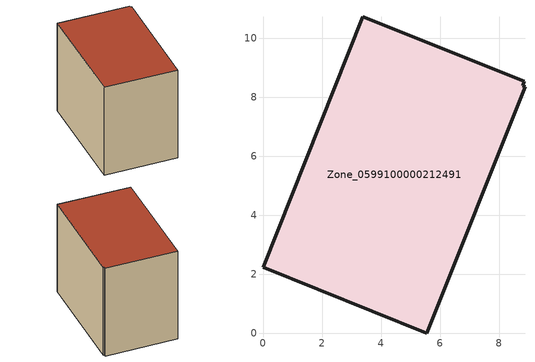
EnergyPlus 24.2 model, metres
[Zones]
Zone_0599100000212491
 floor ground (C_G): 0,2.24 3.38,10.72 8.86,8.53 8.8,8.38 8.88,8.35 5.54,0 z0
 wall outside (C_F): 3.38,10.72 0,2.24 5.54,0 8.88,8.35 8.8,8.38 8.86,8.53 3.38,10.72 z0:8.01
 roof outside (C_R): 5.54,0 8.88,8.35 8.8,8.38 8.86,8.53 3.38,10.72 0,2.24 z8.01
[BUILDING]
Pand.0599100000212491: North Axis=0; Terrain=City; Loads Convergence Tolerance Value=0.04; Temperature Convergence Tolerance Value=0.4; Solar Distribution=FullExterior; Maximum Number of Warmup Days=25; Minimum Number of Warmup Days=1
[Site:Location]
Rotterdam.The.Hague.AP_ZH_NLD Design_Conditions: Latitude=51.96; Longitude=4.45; Time Zone=1; Elevation=-4.5
[SITE:GROUNDTEMPERATURE:BUILDINGSURFACE]
18, 18, 18, 18, 18, 18, 18, 18, 18, 18, 18, 18
[MATERIAL] Thermal Absorptance=0.9; Solar Absorptance=0.7; Visible Absorptance=0.7
Name | Roughness | Thickness | Conductivity | Density | Specific Heat
G.TI.1975-1991 | MediumSmooth | 0.15 | 0.288461 | 540 | 1210
F.TI.1975-1991 | Rough | 0.3 | 0.230769 | 1920 | 840
R.TI.1975-1991 | MediumRough | 0.2 | 0.153846 | 1500 | 1000
[CONSTRUCTION]
C_G: G.TI.1975-1991
C_F: F.TI.1975-1991
C_R: R.TI.1975-1991
[ZONE]
Zone_0599100000212491: Type=1; Multiplier=1; Ceiling Height=Autocalculate; Volume=Autocalculate; Floor Area=autocalculate; Part of Total Floor Area=Yes
[ZONEINFILTRATION:DESIGNFLOWRATE]
Infil_Zone_0599100000212491: Zone or ZoneList or Space or SpaceList=Zone_0599100000212491; Schedule=AlwaysOn; Design Flow Rate Calculation Method=Flow/Area; Flow Rate per Floor Area=0.003; Constant Term Coefficient=1; Temperature Term Coefficient=0; Velocity Term Coefficient=0; Velocity Squared Term Coefficient=0
[HVACTEMPLATE:ZONE:IDEALLOADSAIRSYSTEM]
Zone_0599100000212491: Maximum Heating Supply Air Temperature=50; Minimum Cooling Supply Air Temperature=13; Maximum Heating Supply Air Humidity Ratio=0.0156; Minimum Cooling Supply Air Humidity Ratio=0.0077; Heating Limit=NoLimit; Cooling Limit=NoLimit; Dehumidification Control Type=ConstantSensibleHeatRatio; Cooling Sensible Heat Ratio=0.7; Dehumidification Setpoint=60; Humidification Control Type=None; Humidification Setpoint=30; Outdoor Air Method=None; Outdoor Air Flow Rate per Person=0.00944; Outdoor Air Flow Rate per Zone Floor Area=0; Outdoor Air Flow Rate per Zone=0; Demand Controlled Ventilation Type=None; Outdoor Air Economizer Type=NoEconomizer; Heat Recovery Type=None; Sensible Heat Recovery Effectiveness=0.7; Latent Heat Recovery Effectiveness=0.65
[ZONECONTROL:THERMOSTAT]
ThermostatControl_Zone_0599100000212491: Zone or ZoneList=Zone_0599100000212491; Control Type Schedule=DualSetpointControlType; Control 1=Thermostat_Zone_0599100000212491; Temperature Difference Between Cutout And Setpoint=0
[THERMOSTATSETPOINT:DUALSETPOINT]
Thermostat_Zone_0599100000212491: Heating Setpoint Temperature Schedule=HeatingSetpoint_Zone_0599100000212491; Cooling Setpoint Temperature Schedule=CoolingSetpoint_Zone_0599100000212491
[SCHEDULE:COMPACT]
HeatingSetpoint_Zone_0599100000212491: Through: 12/31, For: AllDays, Until: 24:00, 21
CoolingSetpoint_Zone_0599100000212491: Through: 12/31, For: AllDays, Until: 24:00, 24
DualSetpointControlType: Through: 12/31, For: AllDays, Until: 24:00, 4
AlwaysOn: Through: 12/31, For: AllDays, Until: 24:00, 1
